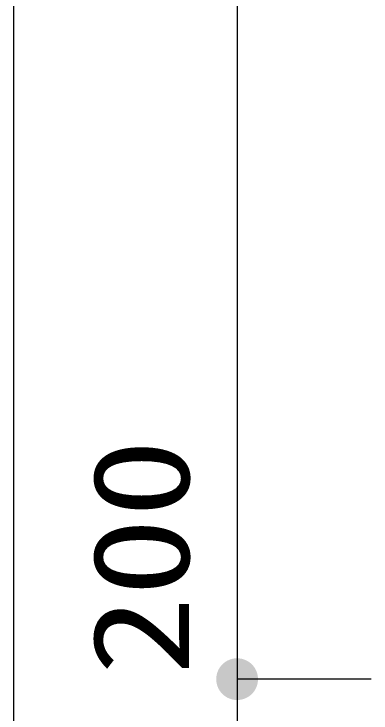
# Model space of a CAD drawing. Units: millimetres, scale not verified. Extents: x -8093 to 8093, y -5792 to 5792.
# Drawn here: x -2293 to -1973, y 395 to 1023 of the extents above; entities that cross this region are included whole.
import ezdxf
from ezdxf.enums import TextEntityAlignment as Align

# ---------------------------------------------------------------- set-up
doc = ezdxf.new("R2010")
doc.units = ezdxf.units.MM
doc.header["$LTSCALE"] = 30
doc.layers.add('0-4_00クル-フ-6寸法', color=132, linetype='Continuous', lineweight=25)
doc.styles.add('ＭＳ ゴシック', font='')
doc.styles.get('ＭＳ ゴシック').set_extended_font_data('MS Gothic')

msp = doc.modelspace()

# ---------------------------------------------------------------- linework, layer by layer
at = {"layer": '0-4_00クル-フ-6寸法', "color": 4}
for p, q in [((-2293.36, 75.72), (-2293.36, 2275.72)), ((-2093.36, 2075.72), (-2093.36, 425.72)), ((-1973.36, 425.72), (-2093.36, 425.72)), ((-1973.36, 425.72), (-2093.36, 425.72)), ((-2093.36, 425.72), (-2093.36, 225.72))]:
    msp.add_line(p, q, dxfattribs=at)
at = {"layer": '0-4_00クル-フ-6寸法'}
for points in [[(-2093.36, 425.72), (-2107.81, 437.67), (-2106.2, 439.39)], [(-2093.36, 425.72), (-2107.81, 437.67), (-2106.2, 439.39)], [(-2093.36, 425.72), (-2106.2, 439.39), (-2104.38, 440.89)], [(-2093.36, 425.72), (-2106.2, 439.39), (-2104.38, 440.89)], [(-2093.36, 425.72), (-2104.38, 440.89), (-2102.4, 442.15)], [(-2093.36, 425.72), (-2104.38, 440.89), (-2102.4, 442.15)], [(-2093.36, 425.72), (-2102.4, 442.15), (-2100.27, 443.15)], [(-2093.36, 425.72), (-2102.4, 442.15), (-2100.27, 443.15)], [(-2093.36, 425.72), (-2100.27, 443.15), (-2098.03, 443.88)], [(-2093.36, 425.72), (-2100.27, 443.15), (-2098.03, 443.88)], [(-2093.36, 425.72), (-2098.03, 443.88), (-2095.71, 444.32)], [(-2093.36, 425.72), (-2098.03, 443.88), (-2095.71, 444.32)], [(-2093.36, 425.72), (-2095.71, 444.32), (-2093.36, 444.47)], [(-2093.36, 425.72), (-2095.71, 444.32), (-2093.36, 444.47)], [(-2093.36, 425.72), (-2093.36, 444.47), (-2091.01, 444.32)], [(-2093.36, 425.72), (-2093.36, 444.47), (-2091.01, 444.32)], [(-2093.36, 425.72), (-2091.01, 444.32), (-2088.7, 443.88)], [(-2093.36, 425.72), (-2091.01, 444.32), (-2088.7, 443.88)], [(-2093.36, 425.72), (-2088.7, 443.88), (-2086.46, 443.15)], [(-2093.36, 425.72), (-2088.7, 443.88), (-2086.46, 443.15)], [(-2093.36, 425.72), (-2086.46, 443.15), (-2084.33, 442.15)], [(-2093.36, 425.72), (-2086.46, 443.15), (-2084.33, 442.15)], [(-2093.36, 425.72), (-2084.33, 442.15), (-2082.34, 440.89)], [(-2093.36, 425.72), (-2084.33, 442.15), (-2082.34, 440.89)], [(-2093.36, 425.72), (-2082.34, 440.89), (-2080.53, 439.39)], [(-2093.36, 425.72), (-2082.34, 440.89), (-2080.53, 439.39)], [(-2093.36, 425.72), (-2080.53, 439.39), (-2078.92, 437.67)], [(-2093.36, 425.72), (-2080.53, 439.39), (-2078.92, 437.67)], [(-2093.36, 425.72), (-2111.2, 431.51), (-2110.33, 433.7)], [(-2093.36, 425.72), (-2111.2, 431.51), (-2110.33, 433.7)], [(-2093.36, 425.72), (-2110.33, 433.7), (-2109.19, 435.77)], [(-2093.36, 425.72), (-2110.33, 433.7), (-2109.19, 435.77)], [(-2093.36, 425.72), (-2109.19, 435.77), (-2107.81, 437.67)], [(-2093.36, 425.72), (-2109.19, 435.77), (-2107.81, 437.67)], [(-2093.36, 425.72), (-2078.92, 437.67), (-2077.53, 435.77)], [(-2093.36, 425.72), (-2078.92, 437.67), (-2077.53, 435.77)], [(-2093.36, 425.72), (-2077.53, 435.77), (-2076.4, 433.7)], [(-2093.36, 425.72), (-2077.53, 435.77), (-2076.4, 433.7)], [(-2093.36, 425.72), (-2076.4, 433.7), (-2075.53, 431.51)], [(-2093.36, 425.72), (-2076.4, 433.7), (-2075.53, 431.51)], [(-2093.36, 425.72), (-2112.08, 426.9), (-2111.78, 429.23)], [(-2093.36, 425.72), (-2112.08, 426.9), (-2111.78, 429.23)], [(-2093.36, 425.72), (-2112.08, 424.54), (-2112.08, 426.9)], [(-2093.36, 425.72), (-2112.08, 424.54), (-2112.08, 426.9)], [(-2093.36, 425.72), (-2111.78, 429.23), (-2111.2, 431.51)], [(-2093.36, 425.72), (-2111.78, 429.23), (-2111.2, 431.51)], [(-2093.36, 425.72), (-2075.53, 431.51), (-2074.95, 429.23)], [(-2093.36, 425.72), (-2075.53, 431.51), (-2074.95, 429.23)], [(-2093.36, 425.72), (-2074.95, 429.23), (-2074.65, 426.9)], [(-2093.36, 425.72), (-2074.95, 429.23), (-2074.65, 426.9)], [(-2093.36, 425.72), (-2074.65, 426.9), (-2074.65, 424.54)], [(-2093.36, 425.72), (-2074.65, 426.9), (-2074.65, 424.54)], [(-2093.36, 425.72), (-2111.78, 422.21), (-2112.08, 424.54)], [(-2093.36, 425.72), (-2111.78, 422.21), (-2112.08, 424.54)], [(-2093.36, 425.72), (-2111.2, 419.93), (-2111.78, 422.21)], [(-2093.36, 425.72), (-2111.2, 419.93), (-2111.78, 422.21)], [(-2093.36, 425.72), (-2110.33, 417.74), (-2111.2, 419.93)], [(-2093.36, 425.72), (-2110.33, 417.74), (-2111.2, 419.93)], [(-2093.36, 425.72), (-2109.19, 415.67), (-2110.33, 417.74)], [(-2093.36, 425.72), (-2109.19, 415.67), (-2110.33, 417.74)], [(-2093.36, 425.72), (-2107.81, 413.77), (-2109.19, 415.67)], [(-2093.36, 425.72), (-2107.81, 413.77), (-2109.19, 415.67)], [(-2093.36, 425.72), (-2106.2, 412.05), (-2107.81, 413.77)], [(-2093.36, 425.72), (-2106.2, 412.05), (-2107.81, 413.77)], [(-2093.36, 425.72), (-2104.38, 410.55), (-2106.2, 412.05)], [(-2093.36, 425.72), (-2104.38, 410.55), (-2106.2, 412.05)], [(-2093.36, 425.72), (-2102.4, 409.29), (-2104.38, 410.55)], [(-2093.36, 425.72), (-2102.4, 409.29), (-2104.38, 410.55)], [(-2093.36, 425.72), (-2100.27, 408.29), (-2102.4, 409.29)], [(-2093.36, 425.72), (-2100.27, 408.29), (-2102.4, 409.29)], [(-2093.36, 425.72), (-2098.03, 407.56), (-2100.27, 408.29)], [(-2093.36, 425.72), (-2098.03, 407.56), (-2100.27, 408.29)], [(-2093.36, 425.72), (-2095.71, 407.12), (-2098.03, 407.56)], [(-2093.36, 425.72), (-2095.71, 407.12), (-2098.03, 407.56)], [(-2093.36, 425.72), (-2093.36, 406.97), (-2095.71, 407.12)], [(-2093.36, 425.72), (-2093.36, 406.97), (-2095.71, 407.12)], [(-2093.36, 425.72), (-2091.01, 407.12), (-2093.36, 406.97)], [(-2093.36, 425.72), (-2088.7, 407.56), (-2091.01, 407.12)], [(-2093.36, 425.72), (-2086.46, 408.29), (-2088.7, 407.56)], [(-2093.36, 425.72), (-2084.33, 409.29), (-2086.46, 408.29)], [(-2093.36, 425.72), (-2082.34, 410.55), (-2084.33, 409.29)], [(-2093.36, 425.72), (-2080.53, 412.05), (-2082.34, 410.55)], [(-2093.36, 425.72), (-2078.92, 413.77), (-2080.53, 412.05)], [(-2093.36, 425.72), (-2077.53, 415.67), (-2078.92, 413.77)], [(-2093.36, 425.72), (-2076.4, 417.74), (-2077.53, 415.67)], [(-2093.36, 425.72), (-2075.53, 419.93), (-2076.4, 417.74)], [(-2093.36, 425.72), (-2074.95, 422.21), (-2075.53, 419.93)], [(-2093.36, 425.72), (-2074.65, 424.54), (-2074.95, 422.21)], [(-2093.36, 425.72), (-2091.01, 407.12), (-2093.36, 406.97)], [(-2093.36, 425.72), (-2088.7, 407.56), (-2091.01, 407.12)], [(-2093.36, 425.72), (-2086.46, 408.29), (-2088.7, 407.56)], [(-2093.36, 425.72), (-2084.33, 409.29), (-2086.46, 408.29)], [(-2093.36, 425.72), (-2082.34, 410.55), (-2084.33, 409.29)], [(-2093.36, 425.72), (-2080.53, 412.05), (-2082.34, 410.55)], [(-2093.36, 425.72), (-2078.92, 413.77), (-2080.53, 412.05)], [(-2093.36, 425.72), (-2077.53, 415.67), (-2078.92, 413.77)], [(-2093.36, 425.72), (-2076.4, 417.74), (-2077.53, 415.67)], [(-2093.36, 425.72), (-2075.53, 419.93), (-2076.4, 417.74)], [(-2093.36, 425.72), (-2074.95, 422.21), (-2075.53, 419.93)], [(-2093.36, 425.72), (-2074.65, 424.54), (-2074.95, 422.21)]]:
    msp.add_solid(points, dxfattribs=at)

# ---------------------------------------------------------------- texts
at = {"layer": '0-4_00クル-フ-6寸法', "color": 3, "style": 'ＭＳ ゴシック', "width": 1.2}
msp.add_text('200', height=86.66, rotation=90, dxfattribs=at).set_placement((-2110.46, 429.08), align=Align.BOTTOM_LEFT)

doc.saveas('drawing.dxf')
